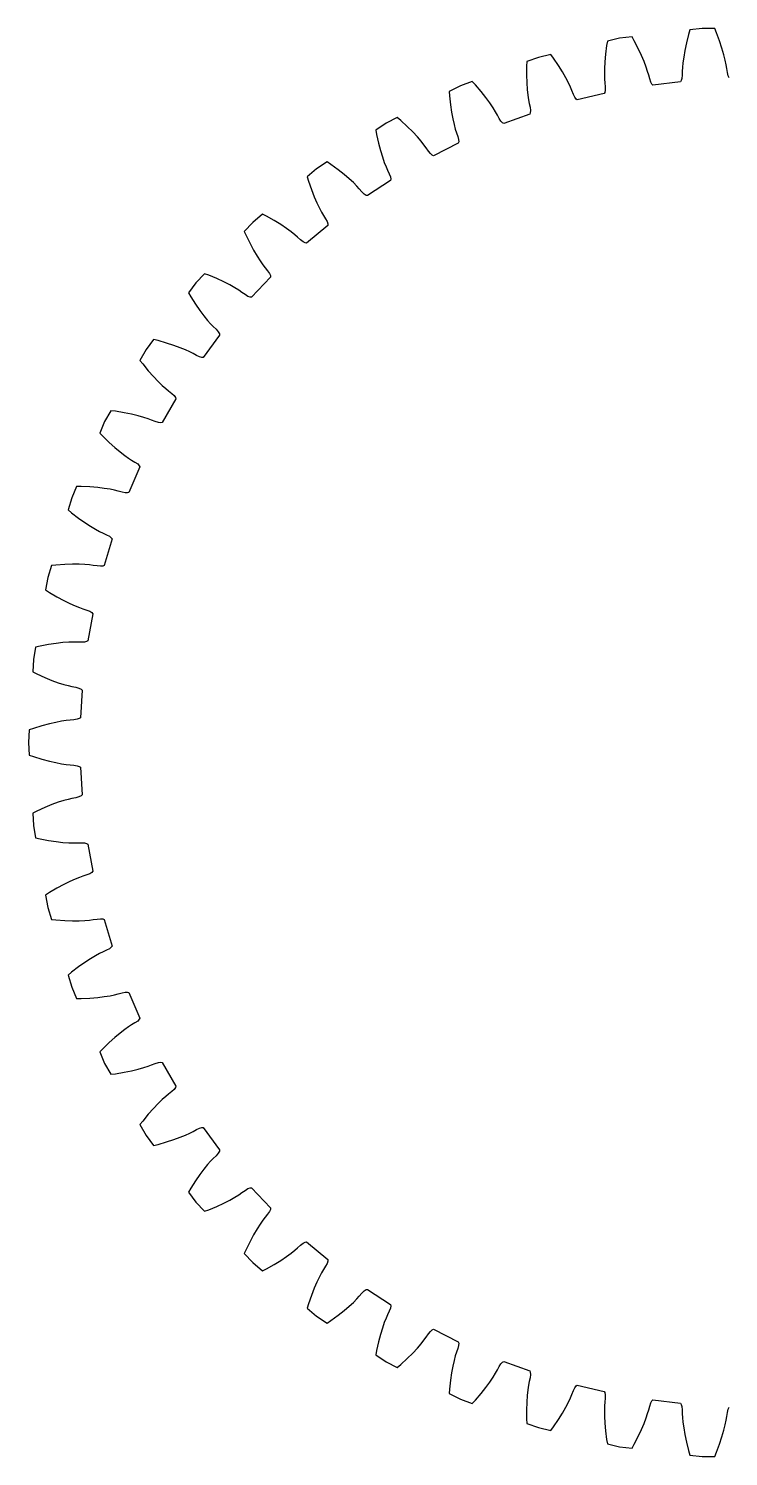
# Model space of a CAD drawing. Header units: metres. Extents: x -71 to 71, y -71 to 71.
# Drawn here: x -71.3 to -1.5, y -71.2 to 71.2 of the extents above; entities that cross this region are included whole.
import ezdxf

# ---------------------------------------------------------------- set-up
doc = ezdxf.new("R2010")
doc.units = ezdxf.units.M

msp = doc.modelspace()

# ---------------------------------------------------------------- linework, layer by layer
for p, q in [((-13.6, 69.93), (-13.67, 69.48)), ((-12.38, 70.22), (-13.6, 69.93)), ((-11.14, 70.36), (-12.38, 70.22)), ((-10.92, 69.97), (-11.14, 70.36)), ((-10.52, 69.2), (-10.92, 69.97)), ((-5.51, 70.6), (-5.72, 69.76)), ((-5.38, 71.04), (-5.51, 70.6)), ((-4.15, 71.18), (-5.38, 71.04)), ((-2.9, 71.18), (-4.15, 71.18)), ((-2.72, 70.76), (-2.9, 71.18)), ((-2.41, 69.95), (-2.72, 70.76)), ((-2.17, 69.22), (-2.41, 69.95)), ((-19.24, 68.59), (-20.45, 68.31)), ((-18.97, 68.23), (-19.24, 68.59)), ((-13.78, 68.62), (-13.85, 67.85)), ((-13.67, 69.48), (-13.78, 68.62)), ((-10.19, 68.5), (-10.52, 69.2)), ((-9.93, 67.88), (-10.19, 68.5)), ((-5.99, 68.34), (-6.07, 67.77)), ((-5.88, 69), (-5.99, 68.34)), ((-5.72, 69.76), (-5.88, 69)), ((-1.98, 68.57), (-2.17, 69.22)), ((-1.84, 68.02), (-1.98, 68.57)), ((-21.65, 67.43), (-21.66, 66.56)), ((-21.62, 67.88), (-21.65, 67.43)), ((-20.45, 68.31), (-21.62, 67.88)), ((-18.48, 67.51), (-18.97, 68.23)), ((-18.07, 66.85), (-18.48, 67.51)), ((-13.85, 67.85), (-13.89, 67.18)), ((-13.89, 67.18), (-13.89, 66.61)), ((-9.72, 67.34), (-9.93, 67.88)), ((-9.58, 66.9), (-9.72, 67.34)), ((-6.11, 67.3), (-6.13, 66.93)), ((-6.13, 66.93), (-6.13, 66.54)), ((-6.07, 67.77), (-6.11, 67.3)), ((-1.74, 67.56), (-1.84, 68.02)), ((-1.68, 67.19), (-1.74, 67.56)), ((-1.63, 66.8), (-1.68, 67.19)), ((-27.07, 65.9), (-28.24, 65.47)), ((-26.76, 65.57), (-27.07, 65.9)), ((-26.19, 64.9), (-26.76, 65.57)), ((-21.66, 66.56), (-21.64, 65.78)), ((-21.64, 65.78), (-21.59, 65.11)), ((-17.74, 66.27), (-18.07, 66.85)), ((-17.48, 65.76), (-17.74, 66.27)), ((-17.28, 65.33), (-17.48, 65.76)), ((-13.89, 66.61), (-13.88, 66.14)), ((-13.88, 66.14), (-13.86, 65.77)), ((-13.86, 65.77), (-13.82, 65.38)), ((-9.47, 66.54), (-9.58, 66.9)), ((-9.38, 66.16), (-9.47, 66.54)), ((-9.27, 65.85), (-9.38, 66.16)), ((-9.16, 65.65), (-9.27, 65.85)), ((-9.05, 65.55), (-9.16, 65.65)), ((-6.31, 65.87), (-9.05, 65.55)), ((-6.23, 65.99), (-6.31, 65.87)), ((-6.17, 66.21), (-6.23, 65.99)), ((-6.13, 66.54), (-6.17, 66.21)), ((-1.56, 66.48), (-1.63, 66.8)), ((-1.47, 66.27), (-1.56, 66.48)), ((-28.24, 65.47), (-29.36, 64.91)), ((-29.36, 64.91), (-29.33, 64.46)), ((-29.33, 64.46), (-29.24, 63.59)), ((-25.71, 64.3), (-26.19, 64.9)), ((-25.31, 63.76), (-25.71, 64.3)), ((-21.59, 65.11), (-21.53, 64.54)), ((-21.53, 64.54), (-21.47, 64.08)), ((-21.47, 64.08), (-21.4, 63.71)), ((-17.13, 64.99), (-17.28, 65.33)), ((-16.99, 64.62), (-17.13, 64.99)), ((-16.85, 64.33), (-16.99, 64.62)), ((-16.72, 64.14), (-16.85, 64.33)), ((-16.6, 64.06), (-16.72, 64.14)), ((-13.92, 64.69), (-16.6, 64.06)), ((-13.85, 64.82), (-13.92, 64.69)), ((-13.81, 65.05), (-13.85, 64.82)), ((-13.82, 65.38), (-13.81, 65.05)), ((-29.24, 63.59), (-29.13, 62.83)), ((-29.13, 62.83), (-29.01, 62.17)), ((-24.99, 63.29), (-25.31, 63.76)), ((-24.74, 62.88), (-24.99, 63.29)), ((-24.56, 62.56), (-24.74, 62.88)), ((-21.33, 62.64), (-23.92, 61.7)), ((-21.4, 63.71), (-21.31, 63.33)), ((-21.28, 62.77), (-21.33, 62.64)), ((-21.31, 63.33), (-21.27, 63)), ((-21.27, 63), (-21.28, 62.77)), ((-35.65, 61.75), (-36.69, 61.06)), ((-34.54, 62.31), (-35.65, 61.75)), ((-34.19, 62.02), (-34.54, 62.31)), ((-33.55, 61.43), (-34.19, 62.02)), ((-33, 60.88), (-33.55, 61.43)), ((-29.01, 62.17), (-28.88, 61.61)), ((-28.88, 61.61), (-28.76, 61.15)), ((-24.38, 62.21), (-24.56, 62.56)), ((-24.21, 61.94), (-24.38, 62.21)), ((-24.05, 61.77), (-24.21, 61.94)), ((-23.92, 61.7), (-24.05, 61.77)), ((-36.69, 61.06), (-36.61, 60.62)), ((-36.61, 60.62), (-36.42, 59.77)), ((-32.54, 60.39), (-33, 60.88)), ((-32.17, 59.96), (-32.54, 60.39)), ((-31.88, 59.59), (-32.17, 59.96)), ((-28.76, 61.15), (-28.65, 60.8)), ((-28.65, 60.8), (-28.52, 60.43)), ((-28.52, 60.43), (-28.44, 60.11)), ((-28.42, 59.88), (-28.46, 59.74)), ((-28.44, 60.11), (-28.42, 59.88)), ((-36.42, 59.77), (-36.22, 59.02)), ((-36.22, 59.02), (-36.03, 58.38)), ((-36.03, 58.38), (-35.84, 57.84)), ((-31.66, 59.29), (-31.88, 59.59)), ((-31.44, 58.96), (-31.66, 59.29)), ((-31.23, 58.71), (-31.44, 58.96)), ((-31.06, 58.56), (-31.23, 58.71)), ((-30.92, 58.5), (-31.06, 58.56)), ((-28.46, 59.74), (-30.92, 58.5)), ((-42.58, 57.19), (-43.53, 56.39)), ((-41.54, 57.88), (-42.58, 57.19)), ((-41.16, 57.63), (-41.54, 57.88)), ((-40.45, 57.11), (-41.16, 57.63)), ((-39.85, 56.64), (-40.45, 57.11)), ((-35.84, 57.84), (-35.66, 57.4)), ((-35.66, 57.4), (-35.52, 57.06)), ((-35.52, 57.06), (-35.34, 56.71)), ((-43.53, 56.39), (-43.4, 55.96)), ((-43.4, 55.96), (-43.11, 55.13)), ((-39.33, 56.2), (-39.85, 56.64)), ((-38.91, 55.82), (-39.33, 56.2)), ((-38.58, 55.48), (-38.91, 55.82)), ((-35.21, 56.03), (-37.5, 54.52)), ((-35.34, 56.71), (-35.23, 56.4)), ((-35.23, 56.4), (-35.18, 56.17)), ((-35.18, 56.17), (-35.21, 56.03)), ((-43.11, 55.13), (-42.83, 54.42)), ((-42.83, 54.42), (-42.56, 53.8)), ((-38.33, 55.21), (-38.58, 55.48)), ((-38.07, 54.91), (-38.33, 55.21)), ((-37.84, 54.68), (-38.07, 54.91)), ((-37.64, 54.55), (-37.84, 54.68)), ((-37.5, 54.52), (-37.64, 54.55)), ((-42.56, 53.8), (-42.31, 53.29)), ((-42.31, 53.29), (-42.09, 52.87)), ((-42.09, 52.87), (-41.9, 52.55)), ((-48.93, 51.86), (-49.79, 50.96)), ((-47.97, 52.66), (-48.93, 51.86)), ((-47.57, 52.46), (-47.97, 52.66)), ((-46.81, 52.03), (-47.57, 52.46)), ((-46.15, 51.63), (-46.81, 52.03)), ((-45.59, 51.26), (-46.15, 51.63)), ((-45.13, 50.92), (-45.59, 51.26)), ((-41.47, 51.56), (-43.58, 49.8)), ((-41.9, 52.55), (-41.69, 52.22)), ((-41.69, 52.22), (-41.54, 51.93)), ((-41.54, 51.93), (-41.47, 51.71)), ((-41.47, 51.71), (-41.47, 51.56)), ((-49.79, 50.96), (-49.6, 50.54)), ((-49.6, 50.54), (-49.22, 49.76)), ((-44.76, 50.63), (-45.13, 50.92)), ((-44.48, 50.39), (-44.76, 50.63)), ((-44.19, 50.12), (-44.48, 50.39)), ((-43.93, 49.92), (-44.19, 50.12)), ((-43.72, 49.81), (-43.93, 49.92)), ((-49.22, 49.76), (-48.86, 49.08)), ((-48.86, 49.08), (-48.52, 48.5)), ((-48.52, 48.5), (-48.21, 48.01)), ((-43.58, 49.8), (-43.72, 49.81)), ((-48.21, 48.01), (-47.94, 47.63)), ((-47.94, 47.63), (-47.72, 47.33)), ((-47.72, 47.33), (-47.47, 47.03)), ((-47.47, 47.03), (-47.28, 46.76)), ((-54.62, 45.83), (-55.37, 44.83)), ((-53.76, 46.74), (-54.62, 45.83)), ((-53.34, 46.58), (-53.76, 46.74)), ((-52.53, 46.25), (-53.34, 46.58)), ((-51.83, 45.92), (-52.53, 46.25)), ((-51.24, 45.62), (-51.83, 45.92)), ((-50.74, 45.34), (-51.24, 45.62)), ((-47.18, 46.4), (-49.07, 44.4)), ((-47.28, 46.76), (-47.19, 46.55)), ((-47.19, 46.55), (-47.18, 46.4)), ((-55.37, 44.83), (-55.14, 44.44)), ((-55.14, 44.44), (-54.67, 43.71)), ((-50.34, 45.09), (-50.74, 45.34)), ((-50.03, 44.88), (-50.34, 45.09)), ((-49.71, 44.65), (-50.03, 44.88)), ((-49.43, 44.48), (-49.71, 44.65)), ((-49.21, 44.4), (-49.43, 44.48)), ((-49.07, 44.4), (-49.21, 44.4)), ((-54.67, 43.71), (-54.23, 43.07)), ((-54.23, 43.07), (-53.82, 42.54)), ((-53.82, 42.54), (-53.46, 42.09)), ((-53.46, 42.09), (-53.15, 41.74)), ((-53.15, 41.74), (-52.89, 41.47)), ((-52.89, 41.47), (-52.61, 41.2)), ((-58.83, 40.18), (-59.57, 39.18)), ((-58.39, 40.07), (-58.83, 40.18)), ((-57.55, 39.83), (-58.39, 40.07)), ((-52.25, 40.61), (-53.89, 38.4)), ((-52.61, 41.2), (-52.39, 40.95)), ((-52.39, 40.95), (-52.27, 40.75)), ((-52.27, 40.75), (-52.25, 40.61)), ((-59.57, 39.18), (-60.2, 38.1)), ((-56.81, 39.59), (-57.55, 39.83)), ((-56.18, 39.36), (-56.81, 39.59)), ((-55.66, 39.14), (-56.18, 39.36)), ((-55.23, 38.94), (-55.66, 39.14)), ((-54.9, 38.77), (-55.23, 38.94)), ((-54.56, 38.58), (-54.9, 38.77)), ((-54.26, 38.45), (-54.56, 38.58)), ((-54.03, 38.39), (-54.26, 38.45)), ((-60.2, 38.1), (-59.92, 37.74)), ((-59.92, 37.74), (-59.37, 37.06)), ((-59.37, 37.06), (-58.86, 36.49)), ((-53.89, 38.4), (-54.03, 38.39)), ((-58.86, 36.49), (-58.39, 36)), ((-58.39, 36), (-57.98, 35.6)), ((-57.98, 35.6), (-57.63, 35.29)), ((-56.61, 34.27), (-57.98, 31.89)), ((-57.63, 35.29), (-57.35, 35.05)), ((-57.35, 35.05), (-57.03, 34.81)), ((-57.03, 34.81), (-56.79, 34.59)), ((-56.79, 34.59), (-56.65, 34.41)), ((-56.65, 34.41), (-56.61, 34.27)), ((-63.09, 33.08), (-63.72, 32)), ((-62.64, 33.02), (-63.09, 33.08)), ((-61.78, 32.88), (-62.64, 33.02)), ((-61.03, 32.73), (-61.78, 32.88)), ((-63.72, 32), (-64.21, 30.85)), ((-60.37, 32.57), (-61.03, 32.73)), ((-59.82, 32.41), (-60.37, 32.57)), ((-59.38, 32.27), (-59.82, 32.41)), ((-59.03, 32.14), (-59.38, 32.27)), ((-58.67, 31.99), (-59.03, 32.14)), ((-58.35, 31.89), (-58.67, 31.99)), ((-58.12, 31.86), (-58.35, 31.89)), ((-57.98, 31.89), (-58.12, 31.86)), ((-64.21, 30.85), (-63.9, 30.53)), ((-63.9, 30.53), (-63.27, 29.92)), ((-63.27, 29.92), (-62.7, 29.41)), ((-62.7, 29.41), (-62.18, 28.98)), ((-62.18, 28.98), (-61.72, 28.63)), ((-61.72, 28.63), (-61.34, 28.36)), ((-61.34, 28.36), (-61.03, 28.16)), ((-60.2, 27.47), (-61.29, 24.94)), ((-61.03, 28.16), (-60.69, 27.96)), ((-60.69, 27.96), (-60.42, 27.77)), ((-60.42, 27.77), (-60.26, 27.6)), ((-60.26, 27.6), (-60.2, 27.47)), ((-67, 24.39), (-67.36, 23.19)), ((-66.51, 25.53), (-67, 24.39)), ((-66.06, 25.53), (-66.51, 25.53)), ((-65.18, 25.49), (-66.06, 25.53)), ((-64.41, 25.42), (-65.18, 25.49)), ((-63.75, 25.34), (-64.41, 25.42)), ((-63.18, 25.25), (-63.75, 25.34)), ((-62.72, 25.16), (-63.18, 25.25)), ((-62.36, 25.07), (-62.72, 25.16)), ((-61.98, 24.96), (-62.36, 25.07)), ((-61.66, 24.9), (-61.98, 24.96)), ((-61.43, 24.89), (-61.66, 24.9)), ((-61.29, 24.94), (-61.43, 24.89)), ((-67.36, 23.19), (-67.01, 22.9)), ((-67.01, 22.9), (-66.32, 22.37)), ((-66.32, 22.37), (-65.69, 21.93)), ((-65.69, 21.93), (-65.12, 21.56)), ((-65.12, 21.56), (-64.63, 21.27)), ((-64.63, 21.27), (-64.22, 21.05)), ((-64.22, 21.05), (-63.88, 20.88)), ((-63.88, 20.88), (-63.53, 20.72)), ((-62.98, 20.29), (-63.77, 17.66)), ((-63.53, 20.72), (-63.24, 20.56)), ((-63.24, 20.56), (-63.06, 20.42)), ((-63.06, 20.42), (-62.98, 20.29)), ((-69.02, 17.64), (-69.38, 16.44)), ((-68.57, 17.69), (-69.02, 17.64)), ((-67.7, 17.75), (-68.57, 17.69)), ((-66.93, 17.77), (-67.7, 17.75)), ((-66.26, 17.77), (-66.93, 17.77)), ((-65.69, 17.74), (-66.26, 17.77)), ((-65.22, 17.7), (-65.69, 17.74)), ((-64.85, 17.66), (-65.22, 17.7)), ((-64.46, 17.6), (-64.85, 17.66)), ((-64.13, 17.57), (-64.46, 17.6)), ((-63.9, 17.59), (-64.13, 17.57)), ((-63.77, 17.66), (-63.9, 17.59)), ((-69.38, 16.44), (-69.6, 15.21)), ((-69.6, 15.21), (-69.22, 14.97)), ((-69.22, 14.97), (-68.47, 14.52)), ((-68.47, 14.52), (-67.79, 14.15)), ((-67.79, 14.15), (-67.19, 13.86)), ((-67.19, 13.86), (-66.66, 13.62)), ((-66.66, 13.62), (-66.23, 13.45)), ((-66.23, 13.45), (-65.88, 13.32)), ((-65.88, 13.32), (-65.5, 13.21)), ((-65.5, 13.21), (-65.2, 13.08)), ((-64.91, 12.84), (-65.39, 10.13)), ((-65.2, 13.08), (-65, 12.96)), ((-65, 12.96), (-64.91, 12.84)), ((-67.3, 10), (-67.87, 9.96)), ((-66.83, 10.01), (-67.3, 10)), ((-66.46, 10.01), (-66.83, 10.01)), ((-66.07, 9.99), (-66.46, 10.01)), ((-65.74, 10.01), (-66.07, 9.99)), ((-65.51, 10.06), (-65.74, 10.01)), ((-65.39, 10.13), (-65.51, 10.06)), ((-70.6, 9.51), (-70.82, 8.28)), ((-70.16, 9.61), (-70.6, 9.51)), ((-69.3, 9.77), (-70.16, 9.61)), ((-68.54, 9.88), (-69.3, 9.77)), ((-67.87, 9.96), (-68.54, 9.88)), ((-70.82, 8.28), (-70.89, 7.03)), ((-70.89, 7.03), (-70.49, 6.83)), ((-70.49, 6.83), (-69.69, 6.48)), ((-69.69, 6.48), (-68.97, 6.19)), ((-68.97, 6.19), (-68.34, 5.96)), ((-68.34, 5.96), (-67.79, 5.79)), ((-67.79, 5.79), (-67.34, 5.67)), ((-67.34, 5.67), (-66.98, 5.59)), ((-66.98, 5.59), (-66.59, 5.51)), ((-66.59, 5.51), (-66.28, 5.42)), ((-66.28, 5.42), (-66.07, 5.32)), ((-65.97, 5.22), (-66.13, 2.47)), ((-66.07, 5.32), (-65.97, 5.22)), ((-69.97, 1.66), (-70.8, 1.4)), ((-69.22, 1.86), (-69.97, 1.66)), ((-68.57, 2.01), (-69.22, 1.86)), ((-68.01, 2.12), (-68.57, 2.01)), ((-67.54, 2.19), (-68.01, 2.12)), ((-67.17, 2.23), (-67.54, 2.19)), ((-66.78, 2.26), (-67.17, 2.23)), ((-66.46, 2.31), (-66.78, 2.26)), ((-66.24, 2.38), (-66.46, 2.31)), ((-66.13, 2.47), (-66.24, 2.38)), ((-71.23, 1.25), (-71.3, 0)), ((-71.3, 0), (-71.23, -1.25)), ((-70.8, 1.4), (-71.23, 1.25)), ((-71.23, -1.25), (-70.8, -1.4)), ((-70.8, -1.4), (-69.97, -1.66)), ((-69.97, -1.66), (-69.22, -1.86)), ((-69.22, -1.86), (-68.57, -2.01)), ((-68.57, -2.01), (-68.01, -2.12)), ((-68.01, -2.12), (-67.54, -2.19)), ((-67.54, -2.19), (-67.17, -2.23)), ((-67.17, -2.23), (-66.78, -2.26)), ((-66.78, -2.26), (-66.46, -2.31)), ((-66.46, -2.31), (-66.24, -2.38)), ((-66.24, -2.38), (-66.13, -2.47)), ((-66.13, -2.47), (-65.97, -5.22)), ((-67.34, -5.67), (-67.79, -5.79)), ((-66.98, -5.59), (-67.34, -5.67)), ((-66.59, -5.51), (-66.98, -5.59)), ((-66.28, -5.42), (-66.59, -5.51)), ((-66.07, -5.32), (-66.28, -5.42)), ((-65.97, -5.22), (-66.07, -5.32)), ((-70.49, -6.83), (-70.89, -7.03)), ((-70.89, -7.03), (-70.82, -8.28)), ((-69.69, -6.48), (-70.49, -6.83)), ((-68.97, -6.19), (-69.69, -6.48)), ((-68.34, -5.96), (-68.97, -6.19)), ((-67.79, -5.79), (-68.34, -5.96)), ((-70.82, -8.28), (-70.6, -9.51)), ((-70.6, -9.51), (-70.16, -9.61)), ((-70.16, -9.61), (-69.3, -9.77)), ((-69.3, -9.77), (-68.54, -9.88)), ((-68.54, -9.88), (-67.87, -9.96)), ((-67.87, -9.96), (-67.3, -10)), ((-67.3, -10), (-66.83, -10.01)), ((-66.83, -10.01), (-66.46, -10.01)), ((-66.46, -10.01), (-66.07, -9.99)), ((-66.07, -9.99), (-65.74, -10.01)), ((-65.74, -10.01), (-65.51, -10.06)), ((-65.51, -10.06), (-65.39, -10.13)), ((-65.39, -10.13), (-64.91, -12.84)), ((-67.79, -14.15), (-68.47, -14.52)), ((-67.19, -13.86), (-67.79, -14.15)), ((-66.66, -13.62), (-67.19, -13.86)), ((-66.23, -13.45), (-66.66, -13.62)), ((-65.88, -13.32), (-66.23, -13.45)), ((-65.5, -13.21), (-65.88, -13.32)), ((-65.2, -13.08), (-65.5, -13.21)), ((-65, -12.96), (-65.2, -13.08)), ((-64.91, -12.84), (-65, -12.96)), ((-69.22, -14.97), (-69.6, -15.21)), ((-69.6, -15.21), (-69.38, -16.44)), ((-68.47, -14.52), (-69.22, -14.97)), ((-69.38, -16.44), (-69.02, -17.64)), ((-69.02, -17.64), (-68.57, -17.69)), ((-68.57, -17.69), (-67.7, -17.75)), ((-67.7, -17.75), (-66.93, -17.77)), ((-66.93, -17.77), (-66.26, -17.77)), ((-66.26, -17.77), (-65.69, -17.74)), ((-65.69, -17.74), (-65.22, -17.7)), ((-65.22, -17.7), (-64.85, -17.66)), ((-64.85, -17.66), (-64.46, -17.6)), ((-64.46, -17.6), (-64.13, -17.57)), ((-64.13, -17.57), (-63.9, -17.59)), ((-63.9, -17.59), (-63.77, -17.66)), ((-63.77, -17.66), (-62.98, -20.29)), ((-64.63, -21.27), (-65.12, -21.56)), ((-64.22, -21.05), (-64.63, -21.27)), ((-63.88, -20.88), (-64.22, -21.05)), ((-63.53, -20.72), (-63.88, -20.88)), ((-63.24, -20.56), (-63.53, -20.72)), ((-63.06, -20.42), (-63.24, -20.56)), ((-62.98, -20.29), (-63.06, -20.42)), ((-66.32, -22.37), (-67.01, -22.9)), ((-65.69, -21.93), (-66.32, -22.37)), ((-65.12, -21.56), (-65.69, -21.93)), ((-67.01, -22.9), (-67.36, -23.19)), ((-67.36, -23.19), (-67, -24.39)), ((-67, -24.39), (-66.51, -25.53)), ((-66.51, -25.53), (-66.06, -25.53)), ((-66.06, -25.53), (-65.18, -25.49)), ((-65.18, -25.49), (-64.41, -25.42)), ((-64.41, -25.42), (-63.75, -25.34)), ((-63.75, -25.34), (-63.18, -25.25)), ((-63.18, -25.25), (-62.72, -25.16)), ((-62.72, -25.16), (-62.36, -25.07)), ((-62.36, -25.07), (-61.98, -24.96)), ((-61.98, -24.96), (-61.66, -24.9)), ((-61.66, -24.9), (-61.43, -24.89)), ((-61.43, -24.89), (-61.29, -24.94)), ((-61.29, -24.94), (-60.2, -27.47)), ((-61.34, -28.36), (-61.72, -28.63)), ((-61.03, -28.16), (-61.34, -28.36)), ((-60.69, -27.96), (-61.03, -28.16)), ((-60.42, -27.77), (-60.69, -27.96)), ((-60.26, -27.6), (-60.42, -27.77)), ((-60.2, -27.47), (-60.26, -27.6)), ((-62.7, -29.41), (-63.27, -29.92)), ((-62.18, -28.98), (-62.7, -29.41)), ((-61.72, -28.63), (-62.18, -28.98)), ((-63.9, -30.53), (-64.21, -30.85)), ((-64.21, -30.85), (-63.72, -32)), ((-63.27, -29.92), (-63.9, -30.53)), ((-63.72, -32), (-63.09, -33.08)), ((-61.78, -32.88), (-61.03, -32.73)), ((-61.03, -32.73), (-60.37, -32.57)), ((-60.37, -32.57), (-59.82, -32.41)), ((-59.82, -32.41), (-59.38, -32.27)), ((-59.38, -32.27), (-59.03, -32.14)), ((-59.03, -32.14), (-58.67, -31.99)), ((-58.67, -31.99), (-58.35, -31.89)), ((-58.35, -31.89), (-58.12, -31.86)), ((-58.12, -31.86), (-57.98, -31.89)), ((-57.98, -31.89), (-56.61, -34.27)), ((-63.09, -33.08), (-62.64, -33.02)), ((-62.64, -33.02), (-61.78, -32.88)), ((-57.63, -35.29), (-57.98, -35.6)), ((-57.35, -35.05), (-57.63, -35.29)), ((-57.03, -34.81), (-57.35, -35.05)), ((-56.79, -34.59), (-57.03, -34.81)), ((-56.65, -34.41), (-56.79, -34.59)), ((-56.61, -34.27), (-56.65, -34.41)), ((-58.86, -36.49), (-59.37, -37.06)), ((-58.39, -36), (-58.86, -36.49)), ((-57.98, -35.6), (-58.39, -36)), ((-59.92, -37.74), (-60.2, -38.1)), ((-60.2, -38.1), (-59.57, -39.18)), ((-59.37, -37.06), (-59.92, -37.74)), ((-54.26, -38.45), (-54.03, -38.39)), ((-54.03, -38.39), (-53.89, -38.4)), ((-53.89, -38.4), (-52.25, -40.61)), ((-59.57, -39.18), (-58.83, -40.18)), ((-58.39, -40.07), (-57.55, -39.83)), ((-57.55, -39.83), (-56.81, -39.59)), ((-56.81, -39.59), (-56.18, -39.36)), ((-56.18, -39.36), (-55.66, -39.14)), ((-55.66, -39.14), (-55.23, -38.94)), ((-55.23, -38.94), (-54.9, -38.77)), ((-54.9, -38.77), (-54.56, -38.58)), ((-54.56, -38.58), (-54.26, -38.45)), ((-58.83, -40.18), (-58.39, -40.07)), ((-52.61, -41.2), (-52.89, -41.47)), ((-52.39, -40.95), (-52.61, -41.2)), ((-52.27, -40.75), (-52.39, -40.95)), ((-52.25, -40.61), (-52.27, -40.75)), ((-53.82, -42.54), (-54.23, -43.07)), ((-53.46, -42.09), (-53.82, -42.54)), ((-53.15, -41.74), (-53.46, -42.09)), ((-52.89, -41.47), (-53.15, -41.74)), ((-54.67, -43.71), (-55.14, -44.44)), ((-54.23, -43.07), (-54.67, -43.71)), ((-55.14, -44.44), (-55.37, -44.83)), ((-55.37, -44.83), (-54.62, -45.83)), ((-51.24, -45.62), (-50.74, -45.34)), ((-50.74, -45.34), (-50.34, -45.09)), ((-50.34, -45.09), (-50.03, -44.88)), ((-50.03, -44.88), (-49.71, -44.65)), ((-49.71, -44.65), (-49.43, -44.48)), ((-49.43, -44.48), (-49.21, -44.4)), ((-49.21, -44.4), (-49.07, -44.4)), ((-49.07, -44.4), (-47.18, -46.4)), ((-54.62, -45.83), (-53.76, -46.74)), ((-53.76, -46.74), (-53.34, -46.58)), ((-53.34, -46.58), (-52.53, -46.25)), ((-52.53, -46.25), (-51.83, -45.92)), ((-51.83, -45.92), (-51.24, -45.62)), ((-47.28, -46.76), (-47.47, -47.03)), ((-47.19, -46.55), (-47.28, -46.76)), ((-47.18, -46.4), (-47.19, -46.55)), ((-48.21, -48.01), (-48.52, -48.5)), ((-47.94, -47.63), (-48.21, -48.01)), ((-47.72, -47.33), (-47.94, -47.63)), ((-47.47, -47.03), (-47.72, -47.33)), ((-49.22, -49.76), (-49.6, -50.54)), ((-48.86, -49.08), (-49.22, -49.76)), ((-48.52, -48.5), (-48.86, -49.08)), ((-43.93, -49.92), (-43.72, -49.81)), ((-43.72, -49.81), (-43.58, -49.8)), ((-43.58, -49.8), (-41.47, -51.56)), ((-49.6, -50.54), (-49.79, -50.96)), ((-49.79, -50.96), (-48.93, -51.86)), ((-45.59, -51.26), (-45.13, -50.92)), ((-45.13, -50.92), (-44.76, -50.63)), ((-44.76, -50.63), (-44.48, -50.39)), ((-44.48, -50.39), (-44.19, -50.12)), ((-44.19, -50.12), (-43.93, -49.92)), ((-48.93, -51.86), (-47.97, -52.66)), ((-47.97, -52.66), (-47.57, -52.46)), ((-47.57, -52.46), (-46.81, -52.03)), ((-46.81, -52.03), (-46.15, -51.63)), ((-46.15, -51.63), (-45.59, -51.26)), ((-41.9, -52.55), (-42.09, -52.87)), ((-41.69, -52.22), (-41.9, -52.55)), ((-41.54, -51.93), (-41.69, -52.22)), ((-41.47, -51.71), (-41.54, -51.93)), ((-41.47, -51.56), (-41.47, -51.71)), ((-42.56, -53.8), (-42.83, -54.42)), ((-42.31, -53.29), (-42.56, -53.8)), ((-42.09, -52.87), (-42.31, -53.29)), ((-43.11, -55.13), (-43.4, -55.96)), ((-42.83, -54.42), (-43.11, -55.13)), ((-38.91, -55.82), (-38.58, -55.48)), ((-38.58, -55.48), (-38.33, -55.21)), ((-38.33, -55.21), (-38.07, -54.91)), ((-38.07, -54.91), (-37.84, -54.68)), ((-37.84, -54.68), (-37.64, -54.55)), ((-37.64, -54.55), (-37.5, -54.52)), ((-37.5, -54.52), (-35.21, -56.03)), ((-43.4, -55.96), (-43.53, -56.39)), ((-43.53, -56.39), (-42.58, -57.19)), ((-40.45, -57.11), (-39.85, -56.64)), ((-39.85, -56.64), (-39.33, -56.2)), ((-39.33, -56.2), (-38.91, -55.82)), ((-35.34, -56.71), (-35.52, -57.06)), ((-35.23, -56.4), (-35.34, -56.71)), ((-35.18, -56.17), (-35.23, -56.4)), ((-35.21, -56.03), (-35.18, -56.17)), ((-42.58, -57.19), (-41.54, -57.88)), ((-41.54, -57.88), (-41.16, -57.63)), ((-41.16, -57.63), (-40.45, -57.11)), ((-35.84, -57.84), (-36.03, -58.38)), ((-35.66, -57.4), (-35.84, -57.84)), ((-35.52, -57.06), (-35.66, -57.4)), ((-36.42, -59.77), (-36.61, -60.62)), ((-36.22, -59.02), (-36.42, -59.77)), ((-36.03, -58.38), (-36.22, -59.02)), ((-32.17, -59.96), (-31.88, -59.59)), ((-31.88, -59.59), (-31.66, -59.29)), ((-31.66, -59.29), (-31.44, -58.96)), ((-31.44, -58.96), (-31.23, -58.71)), ((-31.23, -58.71), (-31.06, -58.56)), ((-31.06, -58.56), (-30.92, -58.5)), ((-30.92, -58.5), (-28.46, -59.74)), ((-28.46, -59.74), (-28.42, -59.88)), ((-36.61, -60.62), (-36.69, -61.06)), ((-36.69, -61.06), (-35.65, -61.75)), ((-33.55, -61.43), (-33, -60.88)), ((-33, -60.88), (-32.54, -60.39)), ((-32.54, -60.39), (-32.17, -59.96)), ((-28.76, -61.15), (-28.88, -61.61)), ((-28.65, -60.8), (-28.76, -61.15)), ((-28.52, -60.43), (-28.65, -60.8)), ((-28.44, -60.11), (-28.52, -60.43)), ((-28.42, -59.88), (-28.44, -60.11)), ((-35.65, -61.75), (-34.54, -62.31)), ((-34.54, -62.31), (-34.19, -62.02)), ((-34.19, -62.02), (-33.55, -61.43)), ((-29.01, -62.17), (-29.13, -62.83)), ((-28.88, -61.61), (-29.01, -62.17)), ((-24.74, -62.88), (-24.56, -62.56)), ((-24.56, -62.56), (-24.38, -62.21)), ((-24.38, -62.21), (-24.21, -61.94)), ((-24.21, -61.94), (-24.05, -61.77)), ((-24.05, -61.77), (-23.92, -61.7)), ((-23.92, -61.7), (-21.33, -62.64)), ((-29.24, -63.59), (-29.33, -64.46)), ((-29.13, -62.83), (-29.24, -63.59)), ((-25.71, -64.3), (-25.31, -63.76)), ((-25.31, -63.76), (-24.99, -63.29)), ((-24.99, -63.29), (-24.74, -62.88)), ((-21.4, -63.71), (-21.47, -64.08)), ((-21.31, -63.33), (-21.4, -63.71)), ((-21.33, -62.64), (-21.28, -62.77)), ((-21.27, -63), (-21.31, -63.33)), ((-21.28, -62.77), (-21.27, -63)), ((-16.72, -64.14), (-16.6, -64.06)), ((-16.6, -64.06), (-13.92, -64.69)), ((-29.33, -64.46), (-29.36, -64.91)), ((-29.36, -64.91), (-28.24, -65.47)), ((-28.24, -65.47), (-27.07, -65.9)), ((-26.76, -65.57), (-26.19, -64.9)), ((-26.19, -64.9), (-25.71, -64.3)), ((-21.59, -65.11), (-21.64, -65.78)), ((-21.53, -64.54), (-21.59, -65.11)), ((-21.47, -64.08), (-21.53, -64.54)), ((-17.48, -65.76), (-17.28, -65.33)), ((-17.28, -65.33), (-17.13, -64.99)), ((-17.13, -64.99), (-16.99, -64.62)), ((-16.99, -64.62), (-16.85, -64.33)), ((-16.85, -64.33), (-16.72, -64.14)), ((-13.92, -64.69), (-13.85, -64.82)), ((-13.82, -65.38), (-13.86, -65.77)), ((-13.85, -64.82), (-13.81, -65.05)), ((-13.81, -65.05), (-13.82, -65.38)), ((-27.07, -65.9), (-26.76, -65.57)), ((-21.64, -65.78), (-21.66, -66.56)), ((-21.66, -66.56), (-21.65, -67.43)), ((-18.48, -67.51), (-18.07, -66.85)), ((-18.07, -66.85), (-17.74, -66.27)), ((-17.74, -66.27), (-17.48, -65.76)), ((-13.88, -66.14), (-13.89, -66.61)), ((-13.89, -66.61), (-13.89, -67.18)), ((-13.86, -65.77), (-13.88, -66.14)), ((-9.72, -67.34), (-9.58, -66.9)), ((-9.58, -66.9), (-9.47, -66.54)), ((-9.47, -66.54), (-9.38, -66.16)), ((-9.38, -66.16), (-9.27, -65.85)), ((-9.27, -65.85), (-9.16, -65.65)), ((-9.16, -65.65), (-9.05, -65.55)), ((-9.05, -65.55), (-6.31, -65.87)), ((-6.31, -65.87), (-6.23, -65.99)), ((-6.23, -65.99), (-6.17, -66.21)), ((-6.17, -66.21), (-6.13, -66.54)), ((-6.13, -66.54), (-6.13, -66.93)), ((-1.68, -67.19), (-1.63, -66.8)), ((-1.63, -66.8), (-1.56, -66.48)), ((-1.56, -66.48), (-1.47, -66.27)), ((-21.65, -67.43), (-21.62, -67.88)), ((-21.62, -67.88), (-20.45, -68.31)), ((-20.45, -68.31), (-19.24, -68.59)), ((-19.24, -68.59), (-18.97, -68.23)), ((-18.97, -68.23), (-18.48, -67.51)), ((-13.89, -67.18), (-13.85, -67.85)), ((-13.85, -67.85), (-13.78, -68.62)), ((-10.19, -68.5), (-9.93, -67.88)), ((-9.93, -67.88), (-9.72, -67.34)), ((-6.13, -66.93), (-6.11, -67.3)), ((-6.11, -67.3), (-6.07, -67.77)), ((-6.07, -67.77), (-5.99, -68.34)), ((-1.98, -68.57), (-1.84, -68.02)), ((-1.84, -68.02), (-1.74, -67.56)), ((-1.74, -67.56), (-1.68, -67.19)), ((-13.78, -68.62), (-13.67, -69.48)), ((-13.67, -69.48), (-13.6, -69.93)), ((-10.92, -69.97), (-10.52, -69.2)), ((-10.52, -69.2), (-10.19, -68.5)), ((-5.99, -68.34), (-5.88, -69)), ((-5.88, -69), (-5.72, -69.76)), ((-5.72, -69.76), (-5.51, -70.6)), ((-2.41, -69.95), (-2.17, -69.22)), ((-2.17, -69.22), (-1.98, -68.57)), ((-13.6, -69.93), (-12.38, -70.22)), ((-12.38, -70.22), (-11.14, -70.36)), ((-11.14, -70.36), (-10.92, -69.97)), ((-5.51, -70.6), (-5.38, -71.04)), ((-5.38, -71.04), (-4.15, -71.18)), ((-4.15, -71.18), (-2.9, -71.18)), ((-2.9, -71.18), (-2.72, -70.76)), ((-2.72, -70.76), (-2.41, -69.95))]:
    msp.add_line(p, q)

doc.saveas('drawing.dxf')
